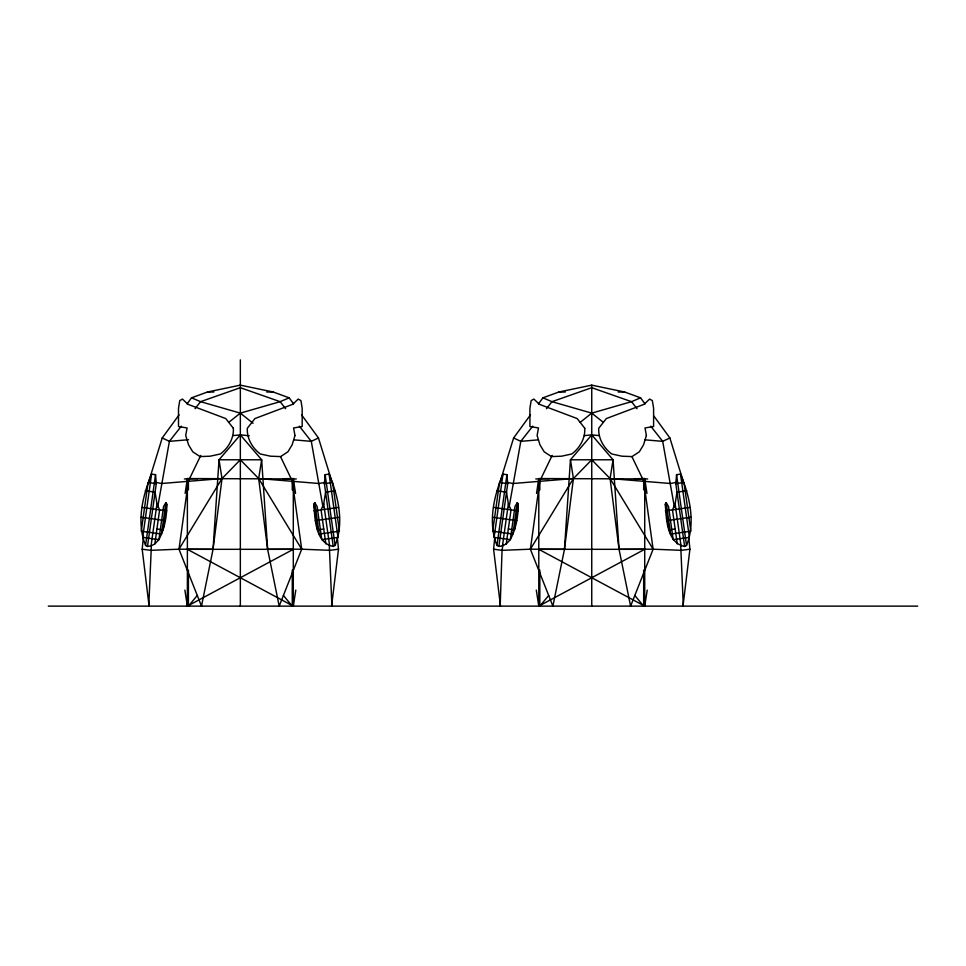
<?xml version="1.0" encoding="UTF-8"?>
<svg xmlns="http://www.w3.org/2000/svg" width="966" height="966" viewBox="0 0 966 966"><rect width="100%" height="100%" fill="white"/><g stroke="black" fill="none" stroke-linecap="round" stroke-linejoin="round"><path stroke-width="1.45" d="M151.577 474.113L142.69 537.386L158.907 539.656C164.546 528.764 166.985 516.339 166.756 504.119L165.898 502.622L163.556 506.522L158.907 539.656L154.826 543.93L151.046 545.887L147.472 546.442L145.576 545.452C136.315 522.546 142.413 496.138 151.577 474.113L155.526 474.668L156.287 483.64L147.472 546.442M502.984 474.113L494.097 537.386L510.314 539.656C515.953 528.764 518.392 516.339 518.162 504.119L517.305 502.622L514.963 506.522L510.314 539.656L506.232 543.93L502.453 545.887L498.879 546.442L496.983 545.452C487.733 522.546 493.831 496.138 502.984 474.113L506.933 474.668L507.705 483.64L498.879 546.442M329.104 474.113C338.269 496.138 344.367 522.546 335.105 545.452L333.21 546.442C315.314 542.88 314.819 518.682 313.926 504.119L314.783 502.622L317.126 506.522L321.775 539.656L337.991 537.386L329.104 474.113L325.156 474.668L324.395 483.64L333.21 546.442M680.511 474.113C689.676 496.138 695.774 522.546 686.512 545.452L684.628 546.442C666.721 542.88 666.226 518.682 665.345 504.119L666.19 502.622L668.532 506.522L673.193 539.656L689.398 537.386L680.511 474.113L676.562 474.668L675.802 483.64L684.628 546.442M148.776 606.129L151.36 545.875M500.183 606.129L502.042 550.33L503.02 544.389M149.09 606.129L142.183 549.195L143.511 535.852M500.497 606.129L493.59 549.195L494.773 537.337M331.592 606.129L338.498 549.195L337.327 537.337M682.998 606.129L689.917 549.195L688.734 537.337M249.252 435.751L240.341 434.869L219.028 459.78L222.011 478.556L213.039 549.316L201.496 606.129L178.988 549.195L188.418 481.008L200.735 455.457M599.174 435.606L591.747 434.869L570.447 459.78L573.418 478.556L564.458 549.316L552.902 606.129L530.394 549.195L539.825 481.008L552.141 455.457M145.576 545.452L155.526 474.668M151.046 545.887L156.963 503.829L155.091 492.153L145.298 490.776M154.826 543.93L159.619 509.867L156.963 503.829M165.898 502.622L161.479 534.053L141.253 531.215L148.1 482.493L156.287 483.64M166.756 504.119L163.133 529.863L156.927 528.982M496.983 545.452L506.933 474.668M502.453 545.887L508.37 503.829L506.51 492.153L496.705 490.776M506.232 543.93L511.026 509.867L508.37 503.829M517.305 502.622L512.886 534.053L492.672 531.215L499.519 482.493L507.705 483.64M518.162 504.119L514.54 529.863L508.333 528.982M185.134 493.397L187.38 478.556L296.296 478.943M536.541 493.397L538.787 478.556L647.703 478.943M184.88 590.093L187.38 606.129L293.302 549.316L187.38 549.316L293.302 606.129L295.801 590.093M536.299 590.093L538.787 606.129L644.72 549.316L538.787 549.316L644.72 606.129L647.208 590.093M280.599 456.797L292.263 481.008L301.694 549.195L279.186 606.129L267.642 549.316L258.671 478.556L261.653 459.78L240.341 434.869L232.915 435.606M632.005 456.797L643.67 481.008L653.113 549.195L630.605 606.129L619.049 549.316L610.089 478.556L613.06 459.78L591.747 434.869L584.321 435.606M325.856 543.93L321.062 509.867L323.719 503.829L325.59 492.153L335.383 490.776M677.263 543.93L672.481 509.867L675.137 503.829L676.997 492.153L686.802 490.776M157.651 507.271L169.4 441.341L181.318 426.175M509.07 507.271L520.807 441.341L532.725 426.175M148.957 481.008L162.216 437.972L179.084 414.861M500.364 481.008L513.622 437.972L530.491 414.861M142.183 549.195L150.636 550.33L178.988 549.195L222.011 478.556L240.341 459.78L258.671 478.556L301.694 549.195L330.046 550.33L338.498 549.195M493.59 549.195L502.042 550.33L530.394 549.195L573.418 478.556L591.747 459.78L610.089 478.556L653.113 549.195L681.453 550.33L689.917 549.195M187.078 403.909L191.522 397.823L207.449 392.015L240.341 385.144L273.233 392.015L289.16 397.823L293.604 403.909M538.485 403.909L542.928 397.823L558.855 392.015L591.747 385.144L624.652 392.015L640.567 397.823L645.01 403.909M195.06 408.678L200.566 401.675L240.341 387.704L280.116 401.675L285.622 408.678M546.478 408.678L551.972 401.675L591.747 387.704L631.535 401.675L637.029 408.678M197.269 595.467L188.418 606.129L188.418 570.073M548.688 595.467L539.825 606.129L539.825 570.073M228.785 422.335L240.341 413.134L280.116 401.675L289.16 397.823M580.204 422.335L591.747 413.134L631.535 401.675L640.567 397.823M331.724 481.008L318.466 437.972L311.281 441.341L293.616 439.844M683.131 481.008L669.885 437.972L662.688 441.341L645.022 439.844M324.745 482.396L319.154 483.507L258.671 478.556M676.152 482.396L670.561 483.507L610.089 478.556M324.395 483.64L332.57 482.493L339.428 531.215L319.203 534.053L314.783 502.622M313.938 510.869L338.535 507.416M315.314 520.638L339.452 517.245M323.755 528.982L317.548 529.863L313.926 504.119M675.802 483.64L683.988 482.493L690.835 531.215L670.609 534.053L666.19 502.622M665.345 510.869L689.953 507.416M666.721 520.638L690.871 517.245M675.162 528.982L668.955 529.863L665.345 504.119M184.385 478.943L197.752 478.738M535.792 478.943L549.159 478.738M222.011 478.556L161.527 483.507L155.937 482.396M573.418 478.556L512.934 483.507L507.355 482.396M188.539 439.723L169.4 441.341L162.216 437.972M538.485 439.844L520.807 441.341L513.622 437.972M282.929 478.738L293.302 478.556L295.548 493.397M634.336 478.738L644.72 478.556L646.954 493.397M301.694 549.195L267.642 549.316L261.653 459.78L219.028 459.78L213.039 549.316L178.988 549.195M653.113 549.195L619.049 549.316L613.06 459.78L570.447 459.78L564.458 549.316L530.394 549.195M207.449 392.015L213.897 392.015M266.785 392.015L273.233 392.015M558.855 392.015L565.303 392.015M618.192 392.015L624.652 392.015M48.3 606.129L917.7 606.129M493.554 507.416L518.15 510.869M492.636 517.245L516.786 520.638M142.147 507.416L166.744 510.869M141.229 517.245L165.367 520.638M542.928 397.823L551.972 401.675L591.747 413.134L603.303 422.335M191.522 397.823L200.566 401.675L240.341 413.134L253.044 423.253M634.819 595.467L643.67 606.129L643.67 570.073M283.412 595.467L292.263 606.129L292.263 570.073M650.77 426.175L662.688 441.341L674.437 507.271M299.363 426.175L311.281 441.341L323.03 507.271M653.897 416.08L669.885 437.972M301.597 414.861L318.466 437.972M680.728 545.875L683.324 606.129M329.321 545.875L331.906 606.129M676.562 474.668L686.512 545.452M675.137 503.829L681.042 545.887M325.156 474.668L335.105 545.452M323.719 503.829L329.635 545.887M644.72 478.556L644.72 606.129M643.67 481.008L643.67 489.895M591.747 385.144L591.747 606.129M539.825 481.008L539.825 489.895M538.787 478.556L538.787 606.129M293.302 478.556L293.302 606.129M292.263 481.008L292.263 489.895M240.341 359.871L240.341 384.879M240.341 385.144L240.341 606.129M188.418 481.008L188.418 489.895M187.38 478.556L187.38 606.129M233.361 428.264C233.941 438.335 228.35 448.115 220.357 453.972L210.177 456.194L200.047 456.58L192.765 451.81L188.551 444.843L185.714 435.557L187.078 427.962L178.505 426.513L178.505 408.22L179.748 400.612L182.477 399.079L187.935 404.307L225.742 418.556L233.361 428.264M584.768 428.264C585.36 438.335 579.757 448.115 571.763 453.972L561.584 456.194L551.453 456.58L544.184 451.81L539.97 444.843L537.12 435.557L538.485 427.962L529.911 426.513L529.911 408.22L531.167 400.612L533.896 399.079L539.354 404.307L577.149 418.556L584.768 428.264M294.968 435.557L292.13 444.843L287.916 451.81L280.635 456.58L270.504 456.194L260.325 453.972C252.331 448.115 246.741 438.335 247.32 428.264L254.939 418.556L292.746 404.307L298.204 399.079L300.933 400.612L302.177 408.22L302.177 426.513L293.604 427.962L294.968 435.557M646.387 435.557L643.537 444.843L639.323 451.81L632.042 456.58L621.911 456.194L611.732 453.972C603.75 448.115 598.147 438.335 598.739 428.264L606.346 418.556L644.153 404.307L649.611 399.079L652.34 400.612L653.596 408.22L653.596 426.513L645.01 427.962L646.387 435.557"/></g></svg>
